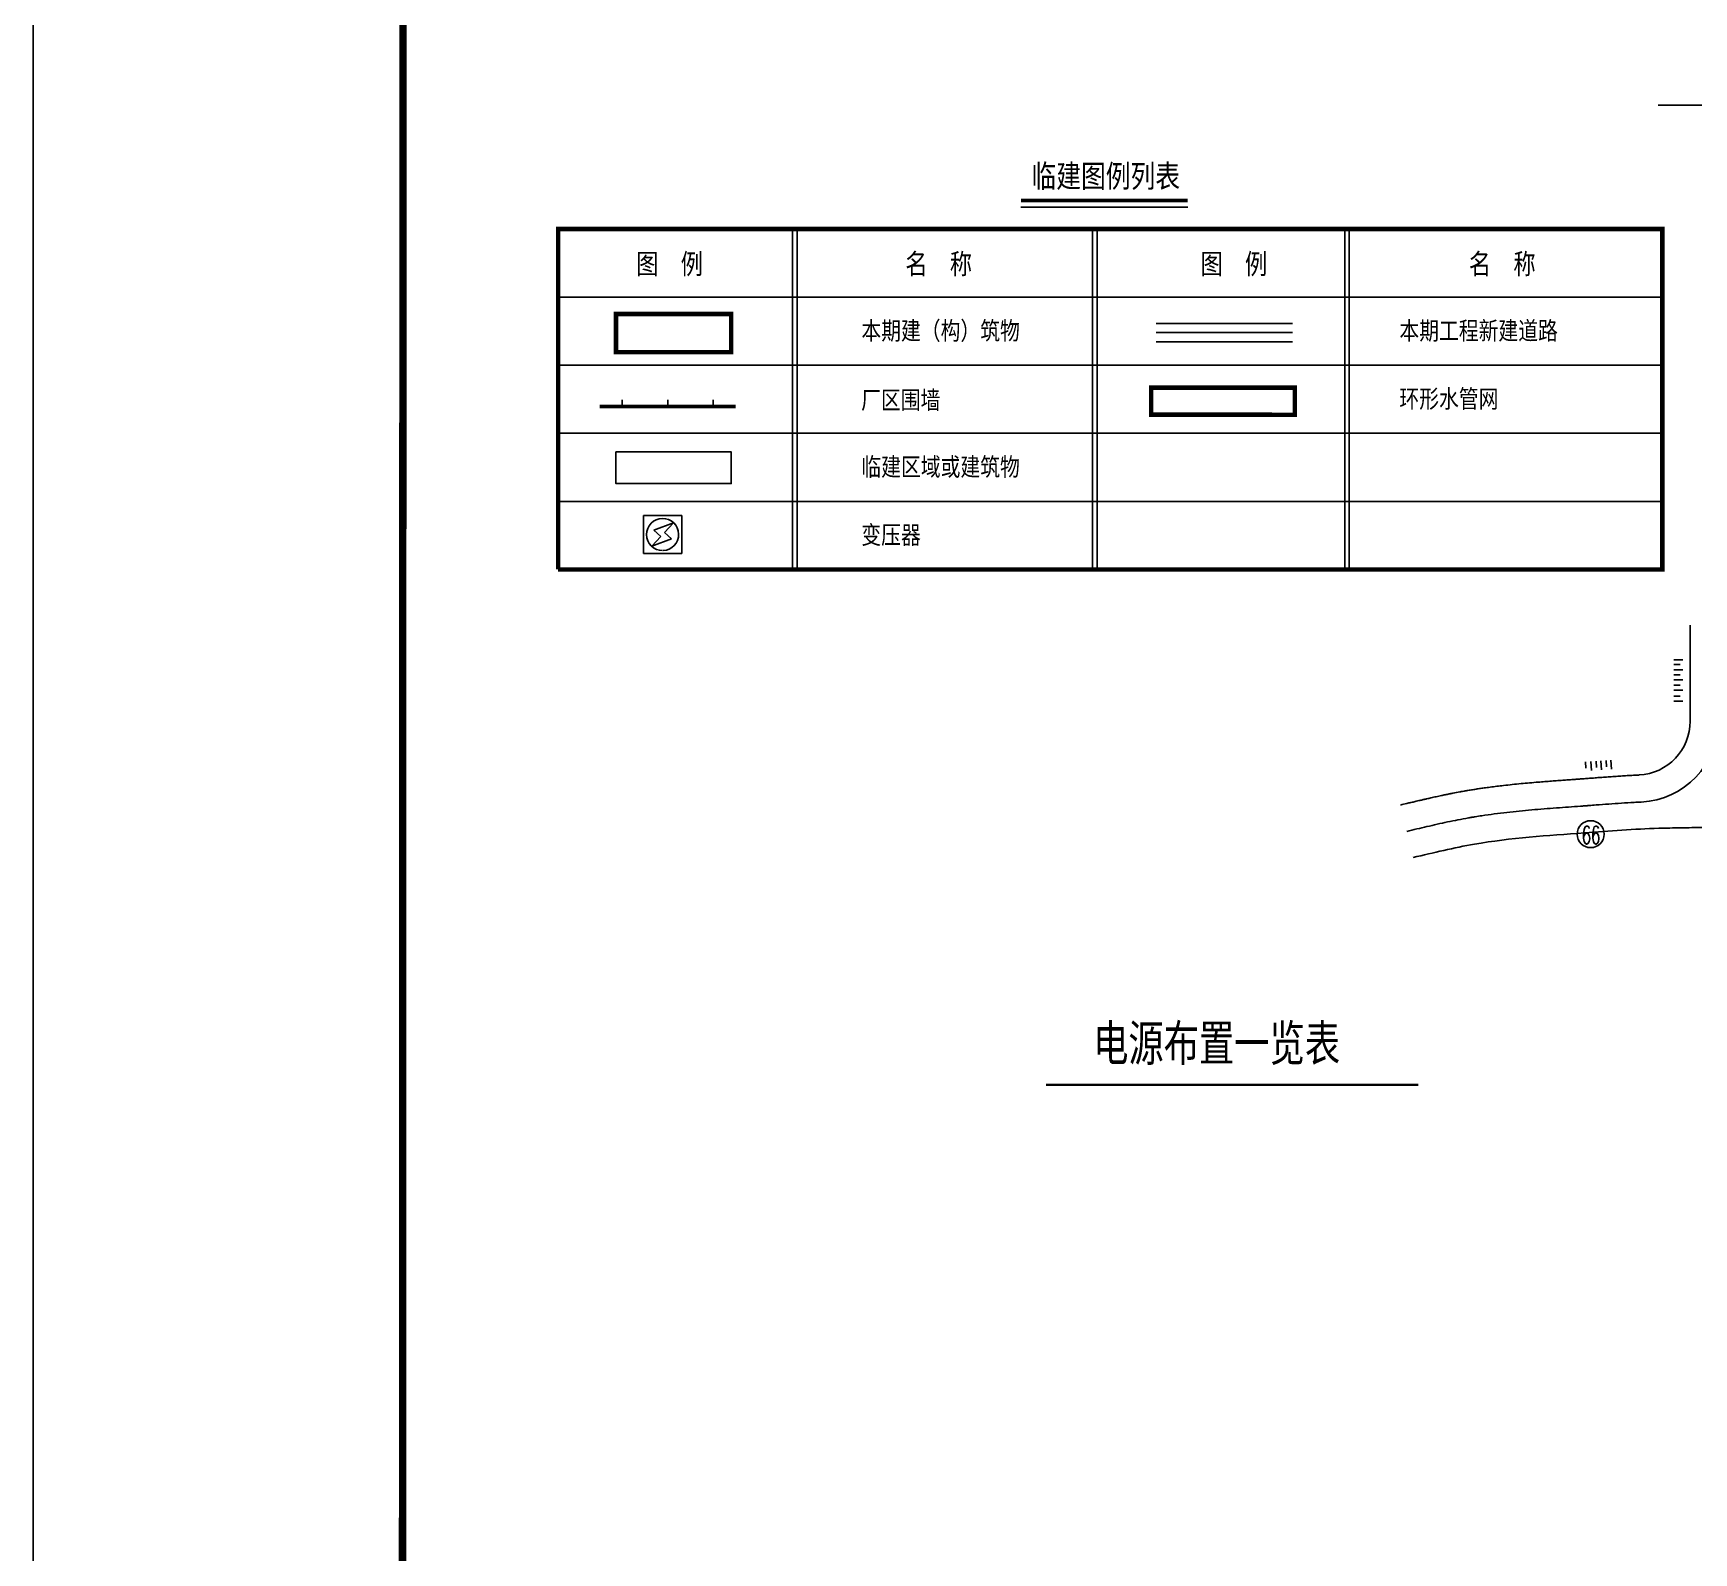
# Model space of a CAD drawing. Extents: x 532522 to 2902776, y -101917278 to 111238625.
# Drawn here: x 2900824.7 to 2901194.5, y 2548680 to 2549018.3 of the extents above; entities that cross this region are included whole.
import ezdxf

# ---------------------------------------------------------------- set-up
doc = ezdxf.new("R2010")
doc.units = 0
doc.header["$LTSCALE"] = 1000
doc.header["$MEASUREMENT"] = 0
doc.linetypes.add('CENTER', pattern=[2, 1.25, -0.25, 0.25, -0.25])
doc.linetypes.add('DASHDOT', pattern=[1, 0.5, -0.25, 0, -0.25])
for name, color, linetype in [('#1力能', 7, 'CONTINUOUS'), ('$TD_AUDIT_GENERATED_(1B714A)', 7, 'CONTINUOUS'), ('1', 7, 'CONTINUOUS'), ('24', 7, 'CONTINUOUS'), ('NEW±àºÅ', 2, 'CONTINUOUS'), ('TEXT', 7, 'CONTINUOUS'), ('广东火电图框', 7, 'CONTINUOUS'), ('施工临建布置', 7, 'CONTINUOUS'), ('边坡', 3, 'CONTINUOUS'), ('道路', 5, 'CONTINUOUS')]:
    doc.layers.add(name, color=color, linetype=linetype)
doc.styles.add('_COMPLEX', font='COMPLEX.shx', dxfattribs={"width": 0.6})
doc.styles.add('GB2312', font='', dxfattribs={"width": 0.8})
doc.styles.add('HT', font='simhei.ttf', dxfattribs={"width": 0.8})
doc.styles.add('HZ1', font='', dxfattribs={"width": 0.72})
doc.styles.get('GB2312').set_extended_font_data('仿宋_GB2312')
doc.styles.get('HZ1').set_extended_font_data('SimSun')

msp = doc.modelspace()

# ---------------------------------------------------------------- linework, layer by layer
at = {"layer": '#1力能', "color": 1, "linetype": 'Continuous'}
for p, q in [((2900969.1, 2548910.97), (2900960.61, 2548910.97)), ((2900960.61, 2548902.48), (2900960.61, 2548910.97)), ((2900962.89, 2548907.68), (2900967.28, 2548909.35)), ((2900967.28, 2548909.35), (2900965.27, 2548907.18)), ((2900969.1, 2548902.48), (2900969.1, 2548910.97)), ((2900964.43, 2548906.27), (2900962.42, 2548904.09)), ((2900966.81, 2548905.76), (2900962.42, 2548904.09)), ((2900962.89, 2548907.68), (2900964.43, 2548906.27)), ((2900966.81, 2548905.76), (2900965.27, 2548907.18)), ((2900960.61, 2548902.48), (2900969.1, 2548902.48))]:
    msp.add_line(p, q, dxfattribs=at)
at = {"layer": '#1力能', "color": 3, "const_width": 1}
msp.add_lwpolyline([(2901105.63, 2548939.4), (2901073.63, 2548939.4), (2901073.63, 2548933.41), (2901105.63, 2548933.38)], close=True, dxfattribs=at)
at = {"layer": '#1力能', "color": 1, "linetype": 'Continuous'}
msp.add_arc((2900964.85, 2548906.72), 3.58, 271.9749, 270, dxfattribs=at)
at = {"layer": '$TD_AUDIT_GENERATED_(1B714A)', "color": 2, "linetype": 'Continuous'}
msp.add_line((2901305.85, 2549002.33), (2901186.55, 2549002.33), dxfattribs=at)
msp.add_arc((2901181.86, 2548865.13), 18, 272.8573, 0, dxfattribs=at)
msp.add_open_spline([(2901130.55, 2548840.62), (2901131.29, 2548840.8), (2901132.04, 2548840.98), (2901133.54, 2548841.33), (2901134.29, 2548841.51), (2901135.8, 2548841.86), (2901136.56, 2548842.04), (2901138.09, 2548842.38), (2901138.85, 2548842.55), (2901140.4, 2548842.88), (2901141.17, 2548843.03), (2901142.73, 2548843.34), (2901143.52, 2548843.49), (2901144.37, 2548843.64), (2901144.44, 2548843.65), (2901144.56, 2548843.67), (2901144.62, 2548843.68), (2901144.8, 2548843.71), (2901144.92, 2548843.73), (2901145.28, 2548843.8), (2901145.53, 2548843.84), (2901146.26, 2548843.96), (2901146.75, 2548844.03), (2901148.17, 2548844.25), (2901149.1, 2548844.38), (2901150.96, 2548844.63), (2901151.89, 2548844.74), (2901153.75, 2548844.95), (2901154.67, 2548845.05), (2901156.52, 2548845.23), (2901157.44, 2548845.32), (2901159.28, 2548845.48), (2901160.2, 2548845.56), (2901162.03, 2548845.71), (2901162.94, 2548845.78), (2901164.76, 2548845.91), (2901165.66, 2548845.98), (2901167.47, 2548846.11), (2901168.37, 2548846.17), (2901169.33, 2548846.24), (2901169.4, 2548846.25), (2901169.6, 2548846.26), (2901169.74, 2548846.27), (2901170.01, 2548846.29), (2901170.14, 2548846.3), (2901170.55, 2548846.33), (2901170.82, 2548846.35), (2901171.63, 2548846.41), (2901172.17, 2548846.46), (2901173.64, 2548846.56), (2901174.58, 2548846.63), (2901176.44, 2548846.77), (2901177.38, 2548846.83), (2901179.26, 2548846.96), (2901180.21, 2548847.01), (2901181.69, 2548847.1), (2901182.22, 2548847.13), (2901182.76, 2548847.15)], degree=3, knots=[0, 0, 0, 0, 2285.982451, 2285.982451, 4571.964902, 4571.964902, 6857.947354, 6857.947354, 9143.929805, 9143.929805, 11429.912256, 11429.912256, 13715.894707, 13715.894707, 13905.682919, 13905.682919, 14070.837486, 14070.837486, 14424.266191, 14424.266191, 15131.1236, 15131.1236, 16544.838419, 16544.838419, 19251.994083, 19251.994083, 21959.149748, 21959.149748, 24666.305413, 24666.305413, 27373.461077, 27373.461077, 30080.616742, 30080.616742, 32787.772407, 32787.772407, 35494.928072, 35494.928072, 38202.083736, 38202.083736, 38405.766541, 38405.766541, 38813.132152, 38813.132152, 39220.497762, 39220.497762, 40035.228982, 40035.228982, 41664.691423, 41664.691423, 44448.059777, 44448.059777, 47231.428131, 47231.428131, 50014.796486, 50014.796486, 51581.690977, 51581.690977, 51581.690977, 51581.690977], dxfattribs=at)
at = {"layer": '1', "color": 6}
for q in [(2901193.65, 2548886.55), (2901193.65, 2548886.16)]:
    msp.add_line((2901193.65, 2548865.16), q, dxfattribs=at)
msp.add_arc((2901181.65, 2548865.16), 12, 272.9064, 360, dxfattribs=at)
msp.add_arc((2901181.65, 2548865.16), 12, 272.9064, 360, dxfattribs=at)
msp.add_open_spline([(2901129.15, 2548846.49), (2901129.62, 2548846.6), (2901130.08, 2548846.72), (2901130.86, 2548846.9), (2901131.17, 2548846.98), (2901131.79, 2548847.12), (2901132.1, 2548847.2), (2901132.76, 2548847.35), (2901133.11, 2548847.44), (2901133.71, 2548847.58), (2901133.96, 2548847.63), (2901134.47, 2548847.75), (2901134.72, 2548847.81), (2901135.29, 2548847.94), (2901135.61, 2548848.01), (2901136.32, 2548848.17), (2901136.7, 2548848.26), (2901137.47, 2548848.42), (2901137.86, 2548848.51), (2901138.53, 2548848.65), (2901138.82, 2548848.71), (2901139.41, 2548848.83), (2901139.7, 2548848.89), (2901140.25, 2548849), (2901140.52, 2548849.06), (2901141.31, 2548849.21), (2901141.83, 2548849.31), (2901142.46, 2548849.43), (2901142.56, 2548849.45), (2901142.86, 2548849.5), (2901143.06, 2548849.54), (2901143.34, 2548849.59), (2901143.42, 2548849.6), (2901143.55, 2548849.62), (2901143.6, 2548849.63), (2901143.67, 2548849.64), (2901143.69, 2548849.65), (2901143.73, 2548849.65), (2901143.75, 2548849.66), (2901143.82, 2548849.67), (2901143.86, 2548849.68), (2901143.99, 2548849.7), (2901144.08, 2548849.71), (2901144.33, 2548849.76), (2901144.51, 2548849.79), (2901145.02, 2548849.87), (2901145.37, 2548849.93), (2901146.05, 2548850.03), (2901146.39, 2548850.09), (2901147.08, 2548850.19), (2901147.42, 2548850.24), (2901148.2, 2548850.35), (2901148.65, 2548850.41), (2901149.59, 2548850.53), (2901150.1, 2548850.6), (2901151.1, 2548850.72), (2901151.6, 2548850.78), (2901152.75, 2548850.91), (2901153.4, 2548850.98), (2901154.69, 2548851.12), (2901155.34, 2548851.18), (2901156.62, 2548851.31), (2901157.26, 2548851.36), (2901158.53, 2548851.48), (2901159.17, 2548851.53), (2901160.3, 2548851.62), (2901160.79, 2548851.66), (2901161.77, 2548851.74), (2901162.26, 2548851.78), (2901163.24, 2548851.85), (2901163.72, 2548851.89), (2901164.68, 2548851.96), (2901165.16, 2548851.99), (2901165.82, 2548852.04), (2901166, 2548852.06), (2901166.54, 2548852.09), (2901166.91, 2548852.12), (2901167.4, 2548852.16), (2901167.53, 2548852.17), (2901167.93, 2548852.19), (2901168.19, 2548852.21), (2901168.59, 2548852.24), (2901168.72, 2548852.25), (2901168.9, 2548852.27), (2901168.93, 2548852.27), (2901169.04, 2548852.28), (2901169.11, 2548852.28), (2901169.26, 2548852.29), (2901169.33, 2548852.3), (2901169.45, 2548852.31), (2901169.5, 2548852.31), (2901169.61, 2548852.32), (2901169.66, 2548852.32), (2901169.81, 2548852.33), (2901169.91, 2548852.34), (2901170.21, 2548852.36), (2901170.42, 2548852.38), (2901171.03, 2548852.42), (2901171.44, 2548852.45), (2901172.26, 2548852.51), (2901172.67, 2548852.55), (2901173.5, 2548852.61), (2901173.91, 2548852.64), (2901174.79, 2548852.7), (2901175.26, 2548852.74), (2901176.21, 2548852.8), (2901176.68, 2548852.83), (2901177.62, 2548852.9), (2901178.08, 2548852.93), (2901179.01, 2548852.99), (2901179.48, 2548853.02), (2901180.43, 2548853.07), (2901180.91, 2548853.1), (2901181.69, 2548853.14), (2901181.97, 2548853.16), (2901182.26, 2548853.17)], degree=3, knots=[0, 0, 0, 0, 1431.719756, 1431.719756, 2368.410452, 2368.410452, 3305.101148, 3305.101148, 4351.595357, 4351.595357, 5098.84777, 5098.84777, 5846.100183, 5846.100183, 6783.492836, 6783.492836, 7898.241695, 7898.241695, 9012.990555, 9012.990555, 9842.757334, 9842.757334, 10672.524113, 10672.524113, 11411.898706, 11411.898706, 12890.647892, 12890.647892, 13163.539745, 13163.539745, 13709.32345, 13709.32345, 13943.358079, 13943.358079, 14068.459716, 14068.459716, 14127.768546, 14127.768546, 14187.077376, 14187.077376, 14305.695037, 14305.695037, 14542.930358, 14542.930358, 15017.401, 15017.401, 15966.342284, 15966.342284, 16915.283568, 16915.283568, 17864.224852, 17864.224852, 19102.200902, 19102.200902, 20509.963273, 20509.963273, 21917.725643, 21917.725643, 23757.042719, 23757.042719, 25596.359794, 25596.359794, 27435.676869, 27435.676869, 29274.993945, 29274.993945, 30713.744347, 30713.744347, 32152.494749, 32152.494749, 33579.457718, 33579.457718, 35006.420687, 35006.420687, 35536.69249, 35536.69249, 36633.888021, 36633.888021, 37028.202801, 37028.202801, 37816.832362, 37816.832362, 38233.271502, 38233.271502, 38343.155246, 38343.155246, 38562.922732, 38562.922732, 38782.690219, 38782.690219, 38936.427207, 38936.427207, 39090.164194, 39090.164194, 39397.63817, 39397.63817, 40012.58612, 40012.58612, 41242.482021, 41242.482021, 42472.377922, 42472.377922, 43702.273824, 43702.273824, 45092.989534, 45092.989534, 46483.705244, 46483.705244, 47830.9938, 47830.9938, 49178.282355, 49178.282355, 50575.689953, 50575.689953, 51391.451757, 51391.451757, 51391.451757, 51391.451757], dxfattribs=at)
msp.add_open_spline([(2901129.15, 2548846.49), (2901129.62, 2548846.6), (2901130.08, 2548846.72), (2901130.86, 2548846.9), (2901131.17, 2548846.98), (2901131.79, 2548847.12), (2901132.1, 2548847.2), (2901132.76, 2548847.35), (2901133.11, 2548847.44), (2901133.71, 2548847.58), (2901133.96, 2548847.63), (2901134.47, 2548847.75), (2901134.72, 2548847.81), (2901135.29, 2548847.94), (2901135.61, 2548848.01), (2901136.32, 2548848.17), (2901136.7, 2548848.26), (2901137.47, 2548848.42), (2901137.86, 2548848.51), (2901138.53, 2548848.65), (2901138.82, 2548848.71), (2901139.41, 2548848.83), (2901139.7, 2548848.89), (2901140.25, 2548849), (2901140.52, 2548849.06), (2901141.31, 2548849.21), (2901141.83, 2548849.31), (2901142.46, 2548849.43), (2901142.56, 2548849.45), (2901142.86, 2548849.5), (2901143.06, 2548849.54), (2901143.34, 2548849.59), (2901143.42, 2548849.6), (2901143.55, 2548849.62), (2901143.6, 2548849.63), (2901143.67, 2548849.64), (2901143.69, 2548849.65), (2901143.73, 2548849.65), (2901143.75, 2548849.66), (2901143.82, 2548849.67), (2901143.86, 2548849.68), (2901143.99, 2548849.7), (2901144.08, 2548849.71), (2901144.33, 2548849.76), (2901144.51, 2548849.79), (2901145.02, 2548849.87), (2901145.37, 2548849.93), (2901146.05, 2548850.03), (2901146.39, 2548850.09), (2901147.08, 2548850.19), (2901147.42, 2548850.24), (2901148.2, 2548850.35), (2901148.65, 2548850.41), (2901149.59, 2548850.53), (2901150.1, 2548850.6), (2901151.1, 2548850.72), (2901151.6, 2548850.78), (2901152.75, 2548850.91), (2901153.4, 2548850.98), (2901154.69, 2548851.12), (2901155.34, 2548851.18), (2901156.62, 2548851.31), (2901157.26, 2548851.36), (2901158.53, 2548851.48), (2901159.17, 2548851.53), (2901160.3, 2548851.62), (2901160.79, 2548851.66), (2901161.77, 2548851.74), (2901162.26, 2548851.78), (2901163.24, 2548851.85), (2901163.72, 2548851.89), (2901164.68, 2548851.96), (2901165.16, 2548851.99), (2901165.82, 2548852.04), (2901166, 2548852.06), (2901166.54, 2548852.09), (2901166.91, 2548852.12), (2901167.4, 2548852.16), (2901167.53, 2548852.17), (2901167.93, 2548852.19), (2901168.19, 2548852.21), (2901168.59, 2548852.24), (2901168.72, 2548852.25), (2901168.9, 2548852.27), (2901168.93, 2548852.27), (2901169.04, 2548852.28), (2901169.11, 2548852.28), (2901169.26, 2548852.29), (2901169.33, 2548852.3), (2901169.45, 2548852.31), (2901169.5, 2548852.31), (2901169.61, 2548852.32), (2901169.66, 2548852.32), (2901169.81, 2548852.33), (2901169.91, 2548852.34), (2901170.21, 2548852.36), (2901170.42, 2548852.38), (2901171.03, 2548852.42), (2901171.44, 2548852.45), (2901172.26, 2548852.51), (2901172.67, 2548852.55), (2901173.5, 2548852.61), (2901173.91, 2548852.64), (2901174.79, 2548852.7), (2901175.26, 2548852.74), (2901176.21, 2548852.8), (2901176.68, 2548852.83), (2901177.62, 2548852.9), (2901178.08, 2548852.93), (2901179.01, 2548852.99), (2901179.48, 2548853.02), (2901180.43, 2548853.07), (2901180.91, 2548853.1), (2901181.69, 2548853.14), (2901181.97, 2548853.16), (2901182.26, 2548853.17)], degree=3, knots=[0, 0, 0, 0, 1431.719756, 1431.719756, 2368.410452, 2368.410452, 3305.101148, 3305.101148, 4351.595357, 4351.595357, 5098.84777, 5098.84777, 5846.100183, 5846.100183, 6783.492836, 6783.492836, 7898.241695, 7898.241695, 9012.990555, 9012.990555, 9842.757334, 9842.757334, 10672.524113, 10672.524113, 11411.898706, 11411.898706, 12890.647892, 12890.647892, 13163.539745, 13163.539745, 13709.32345, 13709.32345, 13943.358079, 13943.358079, 14068.459716, 14068.459716, 14127.768546, 14127.768546, 14187.077376, 14187.077376, 14305.695037, 14305.695037, 14542.930358, 14542.930358, 15017.401, 15017.401, 15966.342284, 15966.342284, 16915.283568, 16915.283568, 17864.224852, 17864.224852, 19102.200902, 19102.200902, 20509.963273, 20509.963273, 21917.725643, 21917.725643, 23757.042719, 23757.042719, 25596.359794, 25596.359794, 27435.676869, 27435.676869, 29274.993945, 29274.993945, 30713.744347, 30713.744347, 32152.494749, 32152.494749, 33579.457718, 33579.457718, 35006.420687, 35006.420687, 35536.69249, 35536.69249, 36633.888021, 36633.888021, 37028.202801, 37028.202801, 37816.832362, 37816.832362, 38233.271502, 38233.271502, 38343.155246, 38343.155246, 38562.922732, 38562.922732, 38782.690219, 38782.690219, 38936.427207, 38936.427207, 39090.164194, 39090.164194, 39397.63817, 39397.63817, 40012.58612, 40012.58612, 41242.482021, 41242.482021, 42472.377922, 42472.377922, 43702.273824, 43702.273824, 45092.989534, 45092.989534, 46483.705244, 46483.705244, 47830.9938, 47830.9938, 49178.282355, 49178.282355, 50575.689953, 50575.689953, 51391.451757, 51391.451757, 51391.451757, 51391.451757], dxfattribs=at)
at = {"layer": '24', "color": 7, "const_width": 0.518}
msp.add_lwpolyline([(2901050.23, 2548784.17), (2901133.11, 2548784.17)], dxfattribs=at)
at = {"layer": 'NEW±àºÅ'}
msp.add_circle((2901171.5, 2548840), 3, dxfattribs=at)
at = {"layer": 'TEXT', "color": 5}
msp.add_line((2901044.65, 2548979.57, 595.63), (2901081.77, 2548979.57, 595.63), dxfattribs=at)
at = {"layer": 'TEXT'}
for p, q in [((2900993.81, 2548974.72), (2900993.81, 2548898.94)), ((2900994.82, 2548974.72), (2900994.82, 2548898.94)), ((2901060.6, 2548974.72), (2901060.6, 2548898.94)), ((2901061.61, 2548974.72), (2901061.61, 2548898.94)), ((2901116.74, 2548974.72), (2901116.74, 2548898.94)), ((2901117.75, 2548974.72), (2901117.75, 2548898.94)), ((2900941.6, 2548959.56), (2901064.53, 2548959.56)), ((2901064.53, 2548959.56), (2901187.47, 2548959.56)), ((2900941.6, 2548944.4), (2901064.53, 2548944.4)), ((2901064.53, 2548944.4), (2901187.47, 2548944.4)), ((2900941.6, 2548929.25), (2901064.53, 2548929.25)), ((2901064.53, 2548929.25), (2901187.47, 2548929.25)), ((2900941.6, 2548914.09), (2901064.53, 2548914.09)), ((2901064.53, 2548914.09), (2901187.47, 2548914.09))]:
    msp.add_line(p, q, dxfattribs=at)
at = {"layer": 'TEXT', "color": 4, "linetype": 'Continuous'}
for p, q in [((2901074.77, 2548953.69), (2901105.08, 2548953.69)), ((2901074.77, 2548949.65), (2901105.08, 2548949.65))]:
    msp.add_line(p, q, dxfattribs=at)
at = {"layer": 'TEXT', "color": 4, "linetype": 'CENTER', "ltscale": 0.5}
msp.add_line((2901074.77, 2548951.67), (2901105.08, 2548951.67), dxfattribs=at)
at = {"layer": 'TEXT', "color": 1}
for p, q in [((2900955.88, 2548935.21), (2900955.88, 2548936.73)), ((2900965.99, 2548935.21), (2900965.99, 2548936.73)), ((2900976.09, 2548935.21), (2900976.09, 2548936.73))]:
    msp.add_line(p, q, dxfattribs=at)
at = {"layer": 'TEXT', "color": 5, "const_width": 0.808, "elevation": 595.63}
msp.add_lwpolyline([(2901044.65, 2548981.08), (2901081.77, 2548981.08)], dxfattribs=at)
at = {"layer": 'TEXT', "const_width": 1.01}
for points in [[(2900941.6, 2548898.94), (2900941.6, 2548974.72), (2901064.53, 2548974.72)], [(2901064.53, 2548974.72), (2901187.47, 2548974.72), (2901187.47, 2548898.94), (2900941.6, 2548898.94)]]:
    msp.add_lwpolyline(points, dxfattribs=at)
at = {"layer": 'TEXT', "color": 7, "const_width": 1.01}
msp.add_lwpolyline([(2900954.47, 2548955.82), (2900980.13, 2548955.82), (2900980.13, 2548947.33), (2900954.47, 2548947.33)], close=True, dxfattribs=at)
at = {"layer": 'TEXT', "color": 1, "const_width": 0.808}
msp.add_lwpolyline([(2900950.83, 2548935.21), (2900981.14, 2548935.21)], dxfattribs=at)
at = {"layer": '广东火电图框', "color": 7}
msp.add_lwpolyline([(2900824.72, 2548341.66), (2902776.45, 2548341.66), (2902776.45, 2549720.79), (2900824.72, 2549720.79)], close=True, dxfattribs=at)
at = {"layer": '广东火电图框', "color": 7, "const_width": 1.64}
msp.add_lwpolyline([(2900906.85, 2548374.48), (2902743.2, 2548373.93), (2902743.59, 2549687.95), (2900907.25, 2549688.5)], close=True, dxfattribs=at)
at = {"layer": '施工临建布置', "color": 6, "linetype": 'Continuous'}
msp.add_lwpolyline([(2900954.47, 2548925.1), (2900980.13, 2548925.1), (2900980.13, 2548918.06), (2900954.47, 2548918.06)], close=True, dxfattribs=at)
at = {"layer": '边坡', "color": 3}
for p, q in [((2901190.01, 2548878.83), (2901192.03, 2548878.83)), ((2901190.01, 2548878.83), (2901192.03, 2548878.83)), ((2901190.01, 2548877.75), (2901191.39, 2548877.75)), ((2901190.01, 2548877.75), (2901191.39, 2548877.75)), ((2901190.01, 2548876.62), (2901192.03, 2548876.62)), ((2901190.01, 2548876.62), (2901192.03, 2548876.62)), ((2901190.01, 2548875.51), (2901191.39, 2548875.51)), ((2901190.01, 2548875.51), (2901191.39, 2548875.51)), ((2901190.01, 2548874.39), (2901192.03, 2548874.39)), ((2901190.01, 2548874.39), (2901192.03, 2548874.39)), ((2901190.01, 2548873.16), (2901191.39, 2548873.16)), ((2901190.01, 2548873.16), (2901191.39, 2548873.16)), ((2901190.01, 2548872.04), (2901192.03, 2548872.04)), ((2901190.01, 2548872.04), (2901192.03, 2548872.04)), ((2901190.01, 2548870.73), (2901191.39, 2548870.73)), ((2901190.01, 2548870.73), (2901191.39, 2548870.73)), ((2901190.01, 2548869.61), (2901192.03, 2548869.61)), ((2901190.01, 2548869.61), (2901192.03, 2548869.61)), ((2901170.34, 2548856.07), (2901170.44, 2548854.69)), ((2901170.34, 2548856.07), (2901170.44, 2548854.69)), ((2901171.56, 2548856.15), (2901171.7, 2548854.14)), ((2901171.56, 2548856.15), (2901171.7, 2548854.14)), ((2901172.69, 2548856.23), (2901172.78, 2548854.86)), ((2901172.69, 2548856.23), (2901172.78, 2548854.86)), ((2901173.79, 2548856.31), (2901173.93, 2548854.29)), ((2901173.79, 2548856.31), (2901173.93, 2548854.29)), ((2901174.91, 2548856.38), (2901175.01, 2548855.01)), ((2901174.91, 2548856.38), (2901175.01, 2548855.01)), ((2901175.99, 2548856.46), (2901176.13, 2548854.45)), ((2901175.99, 2548856.46), (2901176.13, 2548854.45))]:
    msp.add_line(p, q, dxfattribs=at)
at = {"layer": '道路', "color": 4, "linetype": 'DASHDOT', "ltscale": 5}
msp.add_spline([(2901131.95, 2548834.79), (2901145.62, 2548837.77), (2901170.11, 2548840.29), (2901186.7, 2548841.31), (2901196.43, 2548841.51), (2901200.12, 2548841.66)], degree=3, dxfattribs=at)

# ---------------------------------------------------------------- texts
at = {"layer": '24', "color": 7, "style": 'HZ1', "width": 0.72}
msp.add_text('电源布置一览表', height=8, dxfattribs=at).set_placement((2901060.71, 2548789.49))
at = {"layer": 'NEW±àºÅ', "style": '_COMPLEX', "width": 0.6}
msp.add_text('66', height=4, rotation=0, dxfattribs=at).set_placement((2901169.52, 2548837.8))
at = {"layer": 'TEXT', "color": 5, "style": 'HT', "width": 0.8}
msp.add_text('临建图例列表', height=5.052, dxfattribs=at).set_placement((2901046.99, 2548984))
at = {"layer": 'TEXT', "width": 0.8}
for s, height, style, p in [('图  例', 4.547, 'HT', (2900958.98, 2548964.7)), ('名  称', 4.547, 'HT', (2901018.89, 2548964.7)), ('图  例', 4.547, 'HT', (2901084.61, 2548964.7)), ('名  称', 4.547, 'HT', (2901144.37, 2548964.7)), ('本期建（构）筑物', 4.042, 'GB2312', (2901009.11, 2548950.08)), ('本期工程新建道路', 4.042, 'GB2312', (2901128.9, 2548950.08)), ('厂区围墙', 4.042, 'GB2312', (2901009.06, 2548934.66)), ('环形水管网', 4.042, 'GB2312', (2901128.9, 2548934.92)), ('临建区域或建筑物', 4.042, 'GB2312', (2901009.11, 2548919.77)), ('变压器', 4.042, 'GB2312', (2901009.11, 2548904.61))]:
    msp.add_text(s, height=height, dxfattribs=dict(at, style=style)).set_placement(p)

doc.saveas('drawing.dxf')
